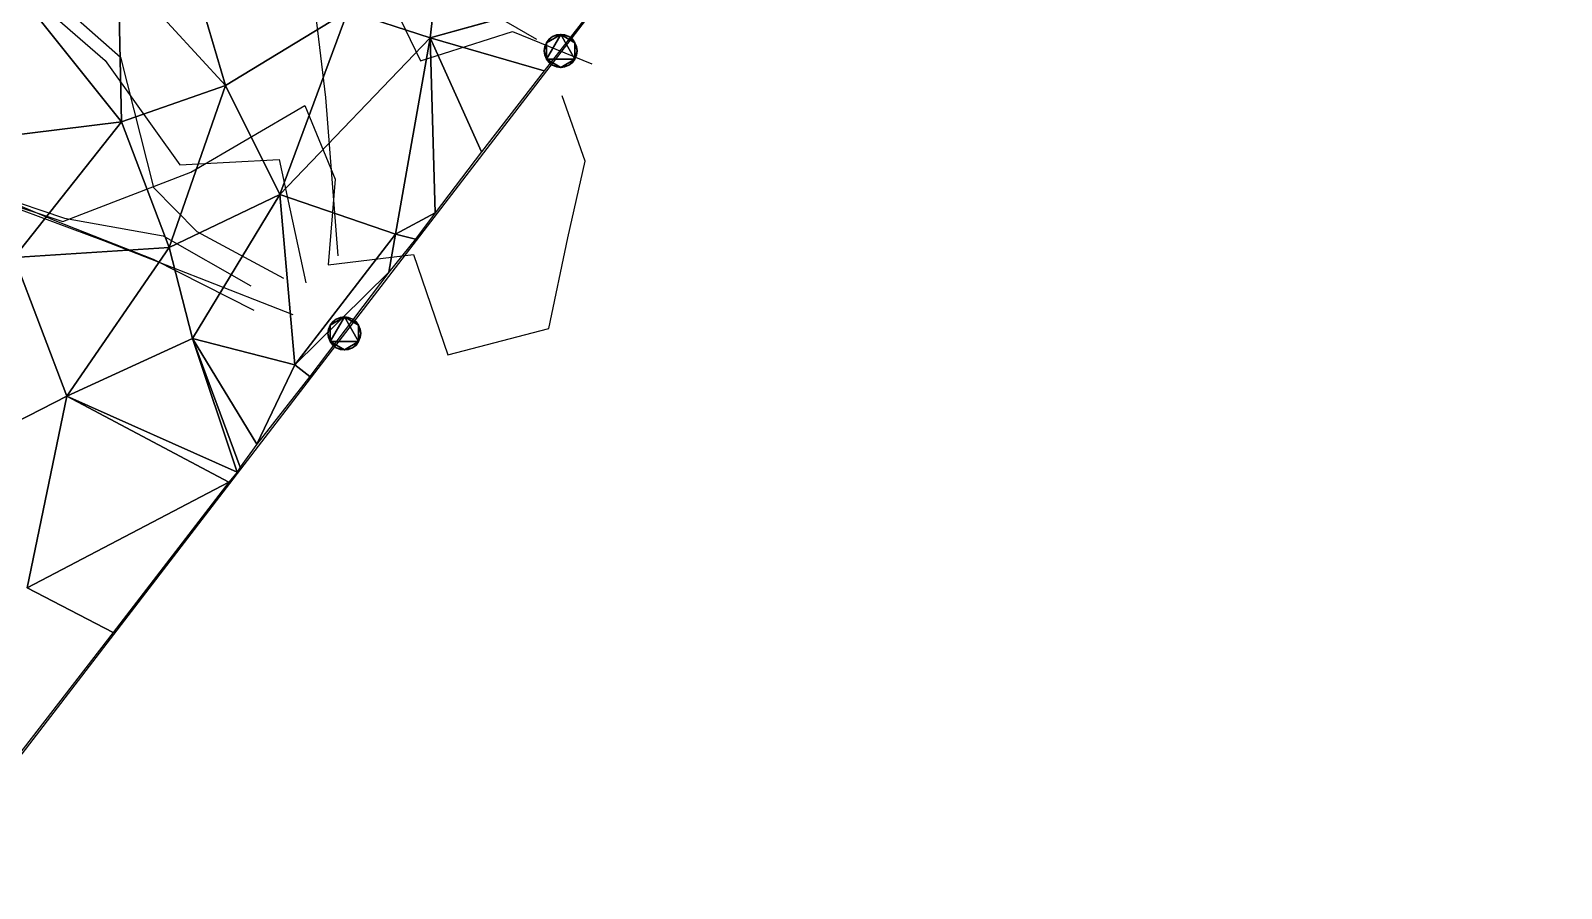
# Model space of a CAD drawing. Header units: metres. Extents: x -1474 to 1301, y -1635 to 1276.
# Drawn here: x 374 to 1301, y -1246 to -727 of the extents above; entities that cross this region are included whole.
import ezdxf

# ---------------------------------------------------------------- set-up
doc = ezdxf.new("R2010")
doc.units = ezdxf.units.M

msp = doc.modelspace()

# ---------------------------------------------------------------- linework, layer by layer
for p, q in [((1301, 49, -2500), (306, -1246, -2500)), ((467, -675, -2418), (492, -760, -2386)), ((492, -760, -2386), (467, -675, -2418)), ((540.73035, -667.84424, -2500), (552.48267, -767.2622, -2500)), ((576.192, -674.9095, -2500), (610.04004, -744.9778, -2500)), ((623, -669, -2434), (616, -731, -2428)), ((616, -731, -2428), (623, -669, -2434)), ((367.1864, -688.7362, -2500), (428.4253, -742.7561, -2500)), ((427, -689, -2396), (429, -782, -2376)), ((427, -689, -2396), (492, -760, -2386)), ((429, -782, -2376), (427, -689, -2396)), ((492, -760, -2386), (427, -689, -2396)), ((362.3313, -695.451, -2500), (419.05505, -744.7366, -2500)), ((724, -701, -2442), (616, -731, -2428)), ((616, -731, -2428), (724, -701, -2442)), ((625.85486, -700.35034, -2500), (680.2551, -731.8207, -2500)), ((724, -701, -2442), (685, -751, -2424)), ((370, -708, -2396), (429, -782, -2376)), ((429, -782, -2376), (370, -708, -2396)), ((566, -715, -2426), (492, -760, -2386)), ((492, -760, -2386), (566, -715, -2426)), ((566, -715, -2426), (525, -826, -2390)), ((525, -826, -2390), (566, -715, -2426)), ((616, -731, -2428), (566, -715, -2426)), ((566, -715, -2426), (616, -731, -2428)), ((616, -731, -2428), (525, -826, -2390)), ((525, -826, -2390), (616, -731, -2428)), ((616, -731, -2428), (595, -850, -2406)), ((595, -850, -2406), (616, -731, -2428)), ((610.04004, -744.9778, -2500), (665.7728, -727.1356, -2500)), ((616, -731, -2428), (619, -837, -2408)), ((616, -731, -2428), (647, -800, -2412)), ((619, -837, -2408), (616, -731, -2428)), ((616, -731, -2428), (685, -751, -2424)), ((647, -800, -2412), (616, -731, -2428)), ((685, -751, -2424), (616, -731, -2428)), ((665.7728, -727.1356, -2500), (713.7676, -746.8419, -2500)), ((687.92896, -731.92896, -2500), (686.3397, -734, -2500)), ((690, -730.3397, -2500), (687.92896, -731.92896, -2500)), ((692.41187, -729.34076, -2500), (690, -730.3397, -2500)), ((695, -729, -2500), (692.41187, -729.34076, -2500)), ((697.58813, -729.34076, -2500), (695, -729, -2500)), ((700, -730.3397, -2500), (697.58813, -729.34076, -2500)), ((702.07104, -731.92896, -2500), (700, -730.3397, -2500)), ((703.6603, -734, -2500), (702.07104, -731.92896, -2500)), ((685.3407, -736.4118, -2500), (685, -739, -2500)), ((685, -739, -2500), (685.3407, -741.5882, -2500)), ((686.3397, -734, -2500), (685.3407, -736.4118, -2500)), ((685.3407, -741.5882, -2500), (686.3397, -744, -2500)), ((704.6593, -736.4118, -2500), (703.6603, -734, -2500)), ((703.6603, -744, -2500), (704.6593, -741.5882, -2500)), ((705, -739, -2500), (704.6593, -736.4118, -2500)), ((704.6593, -741.5882, -2500), (705, -739, -2500)), ((419.05505, -744.7366, -2500), (464.32288, -807.90045, -2500)), ((428.4253, -742.7561, -2500), (448.3302, -821.67694, -2500)), ((686.3397, -744, -2500), (687.92896, -746.07104, -2500)), ((687.92896, -746.07104, -2500), (690, -747.6603, -2500)), ((690, -747.6603, -2500), (692.41187, -748.6593, -2500)), ((692.41187, -748.6593, -2500), (695, -749, -2500)), ((695, -749, -2500), (697.58813, -748.6593, -2500)), ((697.58813, -748.6593, -2500), (700, -747.6603, -2500)), ((700, -747.6603, -2500), (702.07104, -746.07104, -2500)), ((702.07104, -746.07104, -2500), (703.6603, -744, -2500)), ((492, -760, -2386), (429, -782, -2376)), ((429, -782, -2376), (492, -760, -2386)), ((492, -760, -2386), (458, -858, -2382)), ((458, -858, -2382), (492, -760, -2386)), ((492, -760, -2386), (525, -826, -2390)), ((525, -826, -2390), (492, -760, -2386)), ((685, -751, -2424), (647, -800, -2412)), ((552.48267, -767.2622, -2500), (559.96423, -862.9911, -2500)), ((709.8324, -805.71844, -2500), (695.8998, -766.22375, -2500)), ((471.03284, -812.4375, -2500), (539.98413, -771.94135, -2500)), ((539.98413, -771.94135, -2500), (558.5134, -816.6948, -2500)), ((429, -782, -2376), (340, -793, -2374)), ((340, -793, -2374), (429, -782, -2376)), ((429, -782, -2376), (364, -864, -2382)), ((364, -864, -2382), (429, -782, -2376)), ((429, -782, -2376), (458, -858, -2382)), ((458, -858, -2382), (429, -782, -2376)), ((464.32288, -807.90045, -2500), (524.4951, -804.8254, -2500)), ((524.4951, -804.8254, -2500), (540.6356, -879.3694, -2500)), ((647, -800, -2412), (619, -837, -2408)), ((699.3246, -852.17957, -2500), (709.8324, -805.71844, -2500)), ((393.4662, -842.23645, -2500), (471.03284, -812.4375, -2500)), ((327.42273, -817.7472, -2500), (394.57544, -840.1966, -2500)), ((329.78418, -821.2804, -2500), (393.4662, -842.23645, -2500)), ((330.6753, -817.1675, -2500), (388.708, -841.57263, -2500)), ((448.3302, -821.67694, -2500), (474.5963, -848.2368, -2500)), ((558.5134, -816.6948, -2500), (554.271, -868.50586, -2500)), ((359.65747, -831.9281, -2500), (418.09924, -853.8584, -2500)), ((525, -826, -2390), (458, -858, -2382)), ((458, -858, -2382), (525, -826, -2390)), ((525, -826, -2390), (472, -913, -2416)), ((472, -913, -2416), (525, -826, -2390)), ((525, -826, -2390), (534, -929, -2416)), ((525, -826, -2390), (595, -850, -2406)), ((534, -929, -2416), (525, -826, -2390)), ((595, -850, -2406), (525, -826, -2390)), ((388.708, -841.57263, -2500), (448.2943, -865.0939, -2500)), ((394.57544, -840.1966, -2500), (454.29272, -850.9906, -2500)), ((619, -837, -2408), (595, -850, -2406)), ((595, -850, -2406), (619, -837, -2408)), ((619, -837, -2408), (607, -853, -2408)), ((454.29272, -850.9906, -2500), (507.32715, -881.21704, -2500)), ((474.5963, -848.2368, -2500), (527.04175, -876.5321, -2500)), ((595, -850, -2406), (534, -929, -2416)), ((534, -929, -2416), (595, -850, -2406)), ((595, -850, -2406), (591, -873, -2412)), ((591, -873, -2412), (595, -850, -2406)), ((607, -853, -2408), (595, -850, -2406)), ((595, -850, -2406), (607, -853, -2408)), ((687.8513, -907.06335, -2500), (699.3246, -852.17957, -2500)), ((458, -858, -2382), (364, -864, -2382)), ((364, -864, -2382), (458, -858, -2382)), ((458, -858, -2382), (396, -948, -2406)), ((396, -948, -2406), (458, -858, -2382)), ((418.09924, -853.8584, -2500), (476.08667, -876.3187, -2500)), ((458, -858, -2382), (472, -913, -2416)), ((472, -913, -2416), (458, -858, -2382)), ((607, -853, -2408), (591, -873, -2412)), ((364, -864, -2382), (396, -948, -2406)), ((396, -948, -2406), (364, -864, -2382)), ((448.2943, -865.0939, -2500), (509.07874, -895.9514, -2500)), ((554.271, -868.50586, -2500), (605.9365, -862.18054, -2500)), ((605.9365, -862.18054, -2500), (626.72766, -923.0547, -2500)), ((476.08667, -876.3187, -2500), (532.8657, -898.5408, -2500)), ((591, -873, -2412), (534, -929, -2416)), ((534, -929, -2416), (591, -873, -2412)), ((591, -873, -2412), (543, -936, -2420)), ((554.3407, -907.4118, -2500), (554, -910, -2500)), ((555.3397, -905, -2500), (554.3407, -907.4118, -2500)), ((556.92896, -902.92896, -2500), (555.3397, -905, -2500)), ((559, -901.3397, -2500), (556.92896, -902.92896, -2500)), ((561.41187, -900.3407, -2500), (559, -901.3397, -2500)), ((564, -900, -2500), (561.41187, -900.3407, -2500)), ((566.58813, -900.3407, -2500), (564, -900, -2500)), ((569, -901.3397, -2500), (566.58813, -900.3407, -2500)), ((571.07104, -902.92896, -2500), (569, -901.3397, -2500)), ((572.6603, -905, -2500), (571.07104, -902.92896, -2500)), ((573.6593, -907.4118, -2500), (572.6603, -905, -2500)), ((574, -910, -2500), (573.6593, -907.4118, -2500)), ((626.72766, -923.0547, -2500), (687.8513, -907.06335, -2500)), ((472, -913, -2416), (396, -948, -2406)), ((396, -948, -2406), (472, -913, -2416)), ((534, -929, -2416), (472, -913, -2416)), ((472, -913, -2416), (499, -994, -2434)), ((472, -913, -2416), (501, -991, -2434)), ((499, -994, -2434), (472, -913, -2416)), ((472, -913, -2416), (534, -929, -2416)), ((511, -977, -2430), (472, -913, -2416)), ((501, -991, -2434), (472, -913, -2416)), ((472, -913, -2416), (511, -977, -2430)), ((554, -910, -2500), (554.3407, -912.5882, -2500)), ((554.3407, -912.5882, -2500), (555.3397, -915, -2500)), ((555.3397, -915, -2500), (556.92896, -917.07104, -2500)), ((556.92896, -917.07104, -2500), (559, -918.6603, -2500)), ((569, -918.6603, -2500), (571.07104, -917.07104, -2500)), ((571.07104, -917.07104, -2500), (572.6603, -915, -2500)), ((572.6603, -915, -2500), (573.6593, -912.5882, -2500)), ((573.6593, -912.5882, -2500), (574, -910, -2500)), ((559, -918.6603, -2500), (561.41187, -919.6593, -2500)), ((561.41187, -919.6593, -2500), (564, -920, -2500)), ((564, -920, -2500), (566.58813, -919.6593, -2500)), ((566.58813, -919.6593, -2500), (569, -918.6603, -2500)), ((534, -929, -2416), (511, -977, -2430)), ((511, -977, -2430), (534, -929, -2416)), ((543, -936, -2420), (511, -977, -2430)), ((534, -929, -2416), (543, -936, -2420)), ((543, -936, -2420), (534, -929, -2416)), ((396, -948, -2406), (357, -968, -2398)), ((357, -968, -2398), (396, -948, -2406)), ((396, -948, -2406), (372, -1064, -2444)), ((372, -1064, -2444), (396, -948, -2406)), ((396, -948, -2406), (494, -1000, -2436)), ((396, -948, -2406), (499, -994, -2434)), ((494, -1000, -2436), (396, -948, -2406)), ((499, -994, -2434), (396, -948, -2406)), ((511, -977, -2430), (501, -991, -2434)), ((501, -991, -2434), (499, -994, -2434)), ((494, -1000, -2436), (372, -1064, -2444)), ((372, -1064, -2444), (494, -1000, -2436)), ((494, -1000, -2436), (424, -1091, -2428)), ((499, -994, -2434), (494, -1000, -2436)), ((372, -1064, -2444), (424, -1091, -2428)), ((424, -1091, -2428), (372, -1064, -2444)), ((424, -1091, -2428), (366, -1166, -2382))]:
    msp.add_line(p, q)
for points in [[(686.3397, -734, -2500), (690, -730.3397, -2500), (695, -729, -2500), (695.0001, -728.9999, -2500)], [(686.3397, -744, -2500), (686.3397, -734, -2500), (695, -729, -2500), (695.0001, -728.9999, -2500)], [(695, -729, -2500), (703.6603, -744, -2500), (686.3397, -744, -2500), (686.33984, -743.9999, -2500)], [(686.3397, -734, -2500), (687.92896, -731.92896, -2500), (690, -730.3397, -2500), (690.0001, -730.3396, -2500)], [(690, -730.3397, -2500), (692.41187, -729.34076, -2500), (695, -729, -2500), (695.0001, -728.9999, -2500)], [(695, -729, -2500), (697.58813, -729.34076, -2500), (700, -730.3397, -2500), (700.0001, -730.3396, -2500)], [(695, -729, -2500), (700, -730.3397, -2500), (703.6603, -734, -2500), (703.6604, -733.9999, -2500)], [(695, -729, -2500), (703.6603, -734, -2500), (703.6603, -744, -2500), (703.6604, -743.9999, -2500)], [(700, -730.3397, -2500), (702.07104, -731.92896, -2500), (703.6603, -734, -2500), (703.6604, -733.9999, -2500)], [(685, -739, -2500), (685.3407, -736.4118, -2500), (686.3397, -734, -2500), (686.33984, -733.9999, -2500)], [(686.3397, -744, -2500), (685, -739, -2500), (686.3397, -734, -2500), (686.33984, -733.9999, -2500)], [(686.3397, -744, -2500), (685.3407, -741.5882, -2500), (685, -739, -2500), (685.0001, -738.9999, -2500)], [(703.6603, -734, -2500), (704.6593, -736.4118, -2500), (705, -739, -2500), (705.0001, -738.9999, -2500)], [(703.6603, -734, -2500), (705, -739, -2500), (703.6603, -744, -2500), (703.6604, -743.9999, -2500)], [(705, -739, -2500), (704.6593, -741.5882, -2500), (703.6603, -744, -2500), (703.6604, -743.9999, -2500)], [(690, -747.6603, -2500), (687.92896, -746.07104, -2500), (686.3397, -744, -2500), (686.33984, -743.9999, -2500)], [(695, -749, -2500), (690, -747.6603, -2500), (686.3397, -744, -2500), (686.33984, -743.9999, -2500)], [(703.6603, -744, -2500), (695, -749, -2500), (686.3397, -744, -2500), (686.33984, -743.9999, -2500)], [(695, -749, -2500), (692.41187, -748.6593, -2500), (690, -747.6603, -2500), (690.0001, -747.66016, -2500)], [(703.6603, -744, -2500), (700, -747.6603, -2500), (695, -749, -2500), (695.0001, -748.9999, -2500)], [(700, -747.6603, -2500), (697.58813, -748.6593, -2500), (695, -749, -2500), (695.0001, -748.9999, -2500)], [(703.6603, -744, -2500), (702.07104, -746.07104, -2500), (700, -747.6603, -2500), (700.0001, -747.66016, -2500)], [(554, -910, -2500), (554.3407, -907.4118, -2500), (555.3397, -905, -2500), (555.33984, -904.9999, -2500)], [(555.3397, -915, -2500), (554, -910, -2500), (555.3397, -905, -2500), (555.33984, -904.9999, -2500)], [(555.3397, -905, -2500), (559, -901.3397, -2500), (564, -900, -2500), (564.0001, -899.9999, -2500)], [(555.3397, -915, -2500), (555.3397, -905, -2500), (564, -900, -2500), (564.0001, -899.9999, -2500)], [(564, -900, -2500), (572.6603, -915, -2500), (555.3397, -915, -2500), (555.33984, -914.9999, -2500)], [(555.3397, -905, -2500), (556.92896, -902.92896, -2500), (559, -901.3397, -2500), (559.0001, -901.3396, -2500)], [(559, -901.3397, -2500), (561.41187, -900.3407, -2500), (564, -900, -2500), (564.0001, -899.9999, -2500)], [(564, -900, -2500), (566.58813, -900.3407, -2500), (569, -901.3397, -2500), (569.0001, -901.3396, -2500)], [(564, -900, -2500), (569, -901.3397, -2500), (572.6603, -905, -2500), (572.6604, -904.9999, -2500)], [(564, -900, -2500), (572.6603, -905, -2500), (572.6603, -915, -2500), (572.6604, -914.9999, -2500)], [(569, -901.3397, -2500), (571.07104, -902.92896, -2500), (572.6603, -905, -2500), (572.6604, -904.9999, -2500)], [(572.6603, -905, -2500), (573.6593, -907.4118, -2500), (574, -910, -2500), (574.0001, -909.9999, -2500)], [(572.6603, -905, -2500), (574, -910, -2500), (572.6603, -915, -2500), (572.6604, -914.9999, -2500)], [(555.3397, -915, -2500), (554.3407, -912.5882, -2500), (554, -910, -2500), (554.0001, -909.9999, -2500)], [(559, -918.6603, -2500), (556.92896, -917.07104, -2500), (555.3397, -915, -2500), (555.33984, -914.9999, -2500)], [(564, -920, -2500), (559, -918.6603, -2500), (555.3397, -915, -2500), (555.33984, -914.9999, -2500)], [(572.6603, -915, -2500), (564, -920, -2500), (555.3397, -915, -2500), (555.33984, -914.9999, -2500)], [(572.6603, -915, -2500), (569, -918.6603, -2500), (564, -920, -2500), (564.0001, -919.9999, -2500)], [(572.6603, -915, -2500), (571.07104, -917.07104, -2500), (569, -918.6603, -2500), (569.0001, -918.66016, -2500)], [(574, -910, -2500), (573.6593, -912.5882, -2500), (572.6603, -915, -2500), (572.6604, -914.9999, -2500)], [(564, -920, -2500), (561.41187, -919.6593, -2500), (559, -918.6603, -2500), (559.0001, -918.66016, -2500)], [(569, -918.6603, -2500), (566.58813, -919.6593, -2500), (564, -920, -2500), (564.0001, -919.9999, -2500)]]:
    msp.add_3dface(points)

doc.saveas('drawing.dxf')
